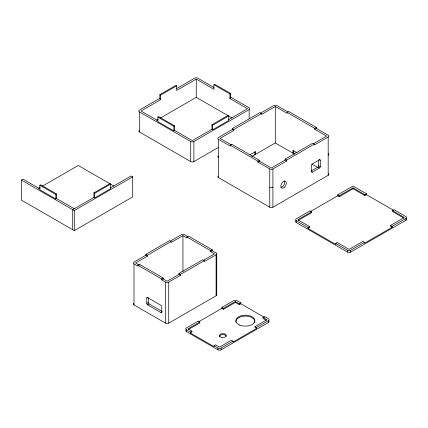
<?xml version="1.0" encoding="UTF-8"?>
<svg xmlns="http://www.w3.org/2000/svg" width="428" height="428" viewBox="0 0 428 428"><rect width="100%" height="100%" fill="white"/><g stroke="black" fill="none" stroke-linecap="round" stroke-linejoin="round"><path stroke-width="0.64" d="M216.75 294.887L216.75 253.868M176.636 85.862L160.618 95.107L160.618 99.665L159.826 99.21L159.826 94.652L175.844 85.407L176.636 85.862L176.636 90.42L196.254 79.089L213.904 89.281L213.904 84.723L214.69 84.268L230.708 93.513L230.708 98.071L229.922 98.526L229.922 93.967L213.904 84.723M160.142 98.119L139.416 110.082A2.231 1.289 0 0 0 139.416 111.906L139.416 131.958L190.728 161.586A2.231 1.289 0 0 0 193.889 161.586L218.061 147.628M176.834 88.484L194.676 78.18A2.231 1.289 0 0 1 197.832 78.18L213.979 87.499M110.504 187.849L131.129 175.94L132.707 176.855L132.707 196.907L74.29 230.633L21.4 200.095L21.4 180.044L22.978 179.129L40.055 188.989M160.618 99.665L140.999 110.996L158.076 120.851M56.646 198.565L55.854 199.025L39.836 189.775L39.836 185.217L40.623 184.762L56.646 194.012L56.646 198.565L74.29 208.757M174.661 130.433L173.875 130.888L157.852 121.638L157.852 117.079L158.644 116.625L174.661 125.875L174.661 130.433L192.306 140.619L211.93 129.293L212.716 129.748L228.734 120.498L228.734 115.94L227.947 115.485L211.93 124.735L211.93 129.293M38.52 188.39L40.248 187.394M42.549 186.062L78.238 165.459L113.982 186.094M156.541 120.252L158.264 119.257M160.57 117.925L196.254 97.322L232.003 117.957M39.836 185.217L55.854 194.467L56.646 194.012M157.852 117.079L173.875 126.33L174.661 125.875M229.922 93.967L230.708 93.513M93.909 197.426L93.909 192.873L109.926 183.623L110.718 184.077L110.718 188.636L94.7 197.886L93.909 197.426L72.712 209.667L72.712 229.724M93.909 192.873L94.7 193.328L110.718 184.077M211.93 124.735L212.716 125.19L228.734 115.94M228.525 119.712L247.566 108.717L229.922 98.526M21.4 180.044L74.29 210.581L132.707 176.855M139.416 111.906L190.728 141.529A2.231 1.289 0 0 0 193.889 141.529L249.144 109.627A2.231 1.289 0 0 0 249.144 107.803L230.697 97.151M218.451 177.588L218.451 139.303A2.231 1.289 0 0 1 218.451 137.479L232.265 129.502L232.265 128.593L259.892 112.639L261.471 113.554L261.471 114.463L275.284 106.486L287.129 113.324L287.129 112.414L288.707 111.499L316.335 127.453L316.335 128.363L328.174 135.2A2.231 1.289 0 0 1 328.174 137.024L328.174 175.309L272.92 207.211A2.231 1.289 0 0 1 269.763 207.211L218.451 177.588A2.231 1.289 0 0 1 218.077 176.052M260.47 113.222L273.706 105.577A2.231 1.289 0 0 1 276.863 105.577L288.14 112.088M232.265 128.593L233.843 129.502L261.471 113.554M233.843 129.502L233.843 130.417L220.029 138.394L231.307 144.905M218.451 139.303L230.291 146.141L230.291 145.226L231.869 144.316L259.496 160.27L259.496 161.179L271.341 168.017L285.155 160.04L286.733 160.949L286.733 160.04L314.361 144.086L314.361 145.001L328.174 137.024M249.947 154.845L255.666 151.544L255.666 154.278M251.664 156.589L275.284 142.952L294.651 154.128M230.291 145.226L257.918 161.179L259.496 160.27M287.129 112.414L314.757 128.363L316.335 127.453M257.918 161.179L257.918 162.089L259.496 161.179M314.757 128.363L314.757 129.277L316.335 128.363M285.155 160.04L285.155 159.13L312.782 143.177L314.361 144.086M313.36 143.755L326.596 136.115L314.757 129.277M257.918 162.089L269.763 168.926A2.231 1.289 0 0 0 272.92 168.926L286.733 160.949M134.001 304.913L134.001 263.894A2.231 1.289 0 0 1 134.001 262.07L145.841 255.238L145.841 254.323L169.525 240.648L171.104 241.563L171.104 242.473L182.943 235.635L186.892 237.915L186.892 237.005L188.47 236.096L212.149 249.765L212.149 250.68L216.097 252.959A2.231 1.289 0 0 1 216.097 254.778L216.097 295.796L168.734 323.145A2.231 1.289 0 0 1 165.577 323.145L134.001 304.913A2.231 1.289 0 0 1 133.739 303.27M170.087 241.237L181.365 234.726A2.231 1.289 0 0 1 184.522 234.726L187.903 236.679M145.841 254.323L147.419 255.238L171.104 241.563M147.419 255.238L147.419 256.147L135.58 262.985L139.528 265.264M134.001 263.894L137.944 266.173L137.944 265.264L139.528 264.349L163.207 278.023L163.207 278.933L167.155 281.212L178.995 274.375L180.573 275.29L180.573 274.375L204.258 260.706L204.258 261.615L216.097 254.778M311.354 170.89L317.913 167.107A1.118 0.642 -60 0 0 318.705 165.738L318.705 159.997M312.387 172.12L319.491 168.017A1.118 0.642 -60 0 0 320.283 166.647L320.283 160.27A1.118 0.642 -60 0 0 319.491 159.815L312.387 163.913A1.118 0.642 -60 0 0 311.6 165.283L311.6 171.66A1.118 0.642 -60 0 0 312.387 172.12L311.338 171.51M137.944 265.264L161.629 278.933L163.207 278.023M186.892 237.005L210.571 250.68L212.149 249.765M161.629 278.933L161.629 279.848L163.207 278.933M210.571 250.68L210.571 251.589L212.149 250.68M178.995 274.375L178.995 273.465L202.679 259.791L204.258 260.706M203.241 260.379L214.519 253.868L210.571 251.589M161.629 279.848L165.577 282.127A2.231 1.289 0 0 0 168.734 282.127L180.573 275.29M162.052 312.007L160.998 312.611L147.58 304.864A1.118 0.642 60 0 1 146.788 303.5L146.788 298.027L147.842 297.423M146.788 303.5L148.366 302.585L148.366 297.722M310.61 211.443L337.66 195.826L337.66 194.911L351.479 186.94A2.231 1.289 0 0 1 354.635 186.94L366.475 193.777L366.475 194.686L393.53 210.303M147.58 304.864L149.158 303.955L162.019 311.375M311.611 211.774L297.797 219.751L309.637 226.589L309.637 227.498L308.058 228.413L308.058 227.498L296.219 220.666A2.231 1.289 0 0 1 296.219 218.842L310.033 210.865L311.611 211.774L311.611 212.689L298.375 220.334M337.66 194.911L339.244 195.826L353.057 187.849L364.897 194.686L366.475 193.777M337.66 195.826L339.244 196.736L353.057 188.759L364.897 195.596L366.475 194.686M308.058 227.498L309.637 226.589M198.811 321.685L221.918 308.347L221.918 307.432L233.758 300.6A2.231 1.289 0 0 1 236.919 300.6L240.862 302.88L240.862 303.789L264.547 317.464M308.058 228.413L335.691 244.361L335.691 243.452L337.269 242.542L349.109 249.38L362.923 241.403L364.501 242.312L364.501 243.222L392.134 227.273L392.134 226.364L405.947 218.387A2.231 1.289 0 0 0 405.947 216.563L394.102 209.725L392.524 210.635L392.524 211.55L403.802 218.061M199.817 322.017L187.972 328.854L191.921 331.133L191.921 332.048L190.342 332.957L190.342 332.048L186.394 329.769A2.231 1.289 0 0 1 186.394 327.944L198.234 321.107L199.817 322.017L199.817 322.931L188.539 329.442M221.918 307.432L223.496 308.347L235.336 301.51L239.284 303.789L240.862 302.88M221.918 308.347L223.496 309.257L235.336 302.419L239.284 304.699L240.862 303.789M190.342 332.048L191.921 331.133M392.134 227.273L390.55 226.364L390.55 225.449L404.369 217.472L392.524 210.635M335.691 243.452L347.531 250.289A2.231 1.289 0 0 0 350.687 250.289L364.501 242.312M295.957 220.843A2.231 1.289 0 0 0 296.219 222.485L347.531 252.113A2.231 1.289 0 0 0 350.687 252.113L405.947 220.206A2.231 1.289 0 0 0 406.418 218.783M190.342 332.957L214.021 346.632L214.021 345.717L215.605 344.808L219.548 347.087L231.393 340.249L232.971 341.159L232.971 342.074L256.65 328.399L256.65 327.49L268.495 320.652A2.231 1.289 0 0 0 268.495 318.828L264.547 316.549L262.969 317.464L262.969 318.373L266.35 320.326M256.65 328.399L255.072 327.49L255.072 326.575L266.917 319.743L262.969 317.464M214.021 345.717L217.97 347.996A2.231 1.289 0 0 0 221.126 347.996L232.971 341.159M185.923 330.165A2.231 1.289 0 0 0 186.394 331.588L217.97 349.82A2.231 1.289 0 0 0 221.126 349.82L268.495 322.477A2.231 1.289 0 0 0 268.752 320.834M319.229 159.66L320.283 160.27M296.936 152.716L292.934 150.405L292.934 153.138M318.705 165.738L320.283 166.647M317.913 167.107L319.491 168.017M311.798 164.031L318.058 167.642M285.155 159.13L286.733 160.04M232.265 129.502L233.843 130.417M390.55 225.449L392.134 226.364M159.826 94.652L160.618 95.107M178.995 273.465L180.573 274.375M145.841 255.238L147.419 256.147M255.072 326.575L256.65 327.49M405.947 218.387L405.947 220.206M364.897 194.686L364.897 195.596M353.057 187.849L353.057 188.759M350.687 250.289L350.687 252.113M347.531 250.289L347.531 252.113M339.244 195.826L339.244 196.736M296.219 220.666L296.219 222.485M293.72 150.597L293.72 153.855M275.284 106.486L275.284 142.952M272.92 168.926L272.92 207.211M269.763 168.926L269.763 207.211M268.495 320.652L268.495 322.477M254.879 151.737L254.879 154.995M249.144 109.627L249.144 118.984M239.284 303.789L239.284 304.699M235.336 301.51L235.336 302.419M223.496 308.347L223.496 309.257M221.126 347.996L221.126 349.82M217.97 347.996L217.97 349.82M212.716 125.19L212.716 129.748M196.254 79.089L196.254 97.322M193.889 141.529L193.889 161.586M190.728 141.529L190.728 161.586M186.394 329.769L186.394 331.588M182.943 235.635L182.943 271.512M173.875 126.33L173.875 130.888M168.734 282.127L168.734 323.145M165.577 282.127L165.577 323.145M94.7 193.328L94.7 197.886M74.29 210.581L74.29 230.633M55.854 194.467L55.854 199.025M216.359 294.159A2.231 1.289 0 0 1 216.097 295.796M149.158 303.955A1.118 0.642 60 0 1 148.366 302.585M160.998 312.611A1.118 0.642 60 0 0 161.789 312.156L161.789 306.689A1.118 0.642 60 0 0 160.998 305.319L147.58 297.572A1.118 0.642 60 0 0 146.788 298.027M219.537 336.697A3.349 1.931 0 0 1 222.523 334.573A3.349 1.931 0 0 1 226.203 336.296M235.93 322.14A9.491 5.478 0 0 1 245.859 316.099A9.491 5.478 0 0 1 254.66 322.696M328.437 173.666A2.231 1.289 0 0 1 328.174 175.309M328.437 153.615A2.231 1.289 0 0 1 328.174 155.257M272.92 187.159A2.231 1.289 0 0 1 269.763 187.159M218.451 157.536A2.231 1.289 0 0 1 218.077 155.995M284.449 180.857A3.905 2.258 -60 0 1 284.048 184.698A3.905 2.258 -60 0 1 280.977 187.293M139.416 131.958A2.231 1.289 0 0 1 138.95 130.535M221.196 337.259A3.349 1.931 0 0 0 226.219 335.584A3.349 1.931 0 0 0 221.196 333.91A3.349 1.931 0 0 0 221.196 337.259M239.803 325.098A9.491 5.478 0 0 0 254.81 321.225A9.491 5.478 0 0 0 241.499 315.661A9.491 5.478 0 0 0 239.803 325.098M284.288 187.32A3.905 2.258 -60 0 0 285.53 181.269A3.905 2.258 -60 0 0 280.907 185.367A3.905 2.258 -60 0 0 284.288 187.32"/></g></svg>
